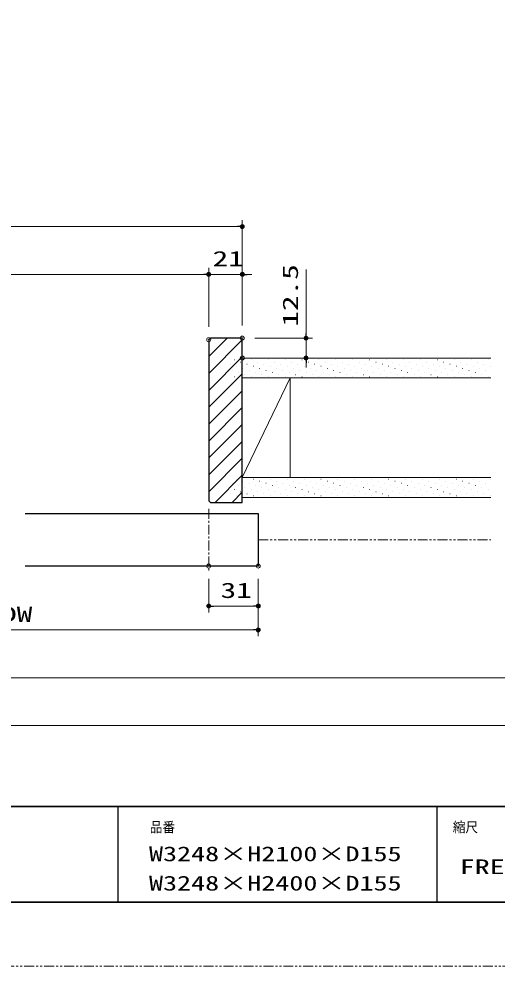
# Model space of a CAD drawing. Units: millimetres, scale not verified. Extents: x -1306 to 1306, y -607 to 607.
# Drawn here: x -285 to 15, y -594 to 0 of the extents above; entities that cross this region are included whole.
import ezdxf
from ezdxf.enums import TextEntityAlignment as Align

# ---------------------------------------------------------------- set-up
doc = ezdxf.new("R2010")
doc.units = ezdxf.units.MM
doc.header["$LTSCALE"] = 5
doc.header["$PDMODE"] = 32
doc.header["$PDSIZE"] = 2.5
doc.linetypes.add('USER1', pattern=[2.5, 1.25, -0.25, 0.25, -0.25, 0.25, -0.25])
doc.linetypes.add('USER3', pattern=[2, 1.25, -0.25, 0.25, -0.25])
for name, color, linetype, lineweight in [('0-1_線(黄)', 2, 'Continuous', 15), ('0-3_陰線', 4, 'USER1', 9), ('0-8_二点鎖線', 4, 'USER1', 9), ('0-C_中心線', 3, 'USER3', 9), ('0-D_線(白)', 7, 'Continuous', 30), ('1-1_寸法線', 3, 'Continuous', 13), ('1-2_ハッチング', 6, 'Continuous', 9), ('1-4_DEFPOINTS', 7, 'Continuous', 5), ('1-5_0', 3, 'Continuous', 25), ('1-7_図面枠', 7, 'Continuous', 35)]:
    doc.layers.add(name, color=color, linetype=linetype, lineweight=lineweight)
doc.styles.add('ＭＳ ゴシック', font='')
doc.styles.get('ＭＳ ゴシック').set_extended_font_data('MS Gothic')

# ---------------------------------------------------------------- blocks, each defined once
blk = doc.blocks.new('_DOT')
at = {"layer": '1-5_0'}
blk.add_line((-2.5, 0), (-5, 0), dxfattribs=at)
for points in [[(0, 0), (-2.5, 0), (-2.48, 0.313)], [(0, 0), (-2.48, -0.313), (-2.5, 0)], [(0, 0), (-2.48, 0.313), (-2.421, 0.622)], [(0, 0), (-2.421, -0.622), (-2.48, -0.313)], [(0, 0), (-2.421, 0.622), (-2.324, 0.92)], [(0, 0), (-2.324, -0.92), (-2.421, -0.622)], [(0, 0), (-2.324, 0.92), (-2.191, 1.204)], [(0, 0), (-2.191, -1.204), (-2.324, -0.92)], [(0, 0), (-2.191, 1.204), (-2.023, 1.469)], [(0, 0), (-2.023, -1.469), (-2.191, -1.204)], [(0, 0), (-2.023, 1.469), (-1.822, 1.711)], [(0, 0), (-1.822, -1.711), (-2.023, -1.469)], [(0, 0), (-1.822, 1.711), (-1.594, 1.926)], [(0, 0), (-1.594, -1.926), (-1.822, -1.711)], [(0, 0), (-1.594, 1.926), (-1.34, 2.111)], [(0, 0), (-1.34, -2.111), (-1.594, -1.926)], [(0, 0), (-1.34, 2.111), (-1.064, 2.262)], [(0, 0), (-1.064, -2.262), (-1.34, -2.111)], [(0, 0), (-1.064, 2.262), (-0.773, 2.378)], [(0, 0), (-0.773, -2.378), (-1.064, -2.262)], [(0, 0), (-0.773, 2.378), (-0.468, 2.456)], [(0, 0), (-0.468, -2.456), (-0.773, -2.378)], [(0, 0), (-0.468, 2.456), (-0.157, 2.495)], [(0, 0), (-0.157, -2.495), (-0.468, -2.456)], [(0, 0), (-0.157, 2.495), (0.157, 2.495)], [(0, 0), (0.157, -2.495), (-0.157, -2.495)], [(0, 0), (0.157, 2.495), (0.468, 2.456)], [(0, 0), (0.468, 2.456), (0.773, 2.378)], [(0, 0), (0.773, 2.378), (1.064, 2.262)], [(0, 0), (1.064, 2.262), (1.34, 2.111)], [(0, 0), (1.34, 2.111), (1.594, 1.926)], [(0, 0), (1.594, 1.926), (1.822, 1.711)], [(0, 0), (1.822, 1.711), (2.023, 1.469)], [(0, 0), (2.023, 1.469), (2.191, 1.204)], [(0, 0), (2.191, 1.204), (2.324, 0.92)], [(0, 0), (2.324, 0.92), (2.421, 0.622)], [(0, 0), (2.421, 0.622), (2.48, 0.313)], [(0, 0), (2.48, 0.313), (2.5, 0)], [(0, 0), (0.468, -2.456), (0.157, -2.495)], [(0, 0), (0.773, -2.378), (0.468, -2.456)], [(0, 0), (1.064, -2.262), (0.773, -2.378)], [(0, 0), (1.34, -2.111), (1.064, -2.262)], [(0, 0), (1.594, -1.926), (1.34, -2.111)], [(0, 0), (1.822, -1.711), (1.594, -1.926)], [(0, 0), (2.023, -1.469), (1.822, -1.711)], [(0, 0), (2.191, -1.204), (2.023, -1.469)], [(0, 0), (2.324, -0.92), (2.191, -1.204)], [(0, 0), (2.421, -0.622), (2.324, -0.92)], [(0, 0), (2.48, -0.313), (2.421, -0.622)], [(0, 0), (2.5, 0), (2.48, -0.313)]]:
    blk.add_solid(points, dxfattribs=at)

msp = doc.modelspace()

# ---------------------------------------------------------------- linework, layer by layer
at = {"layer": '0-1_線(黄)'}
for p, q in [((-145.003, -212.684), (10.768, -212.684)), ((-115.003, -225.184), (-145.003, -287.684)), ((-145.003, -225.184), (10.768, -225.184)), ((-115.003, -225.184), (-115.003, -287.684)), ((-145.003, -287.684), (10.768, -287.684)), ((-145.003, -300.184), (10.768, -300.184))]:
    msp.add_line(p, q, dxfattribs=at)
at = {"layer": '0-3_陰線'}
msp.add_line((387.036, -594), (-1292.964, -594), dxfattribs=at)
at = {"layer": '0-8_二点鎖線'}
msp.add_line((-135.003, -326.684), (10.768, -326.684), dxfattribs=at)
at = {"layer": '0-C_中心線'}
msp.add_line((-166.003, -307.184), (-166.003, -347.184), dxfattribs=at)
at = {"layer": '0-D_線(白)'}
for p, q in [((-165.003, -200.184), (-166.003, -201.184)), ((-166.003, -201.184), (-166.003, -302.184)), ((-166.003, -302.184), (-165.003, -303.184)), ((-145.003, -301.184), (-144.953, -301.184)), ((-165.003, -303.184), (-145.003, -303.184)), ((-281.001, -310.184), (-135.003, -310.184)), ((-135.003, -310.184), (-135.003, -343.184)), ((-135.003, -343.184), (-281.001, -343.184))]:
    msp.add_line(p, q, dxfattribs=at)
msp.add_lwpolyline([(-145.003, -303.184), (-145.003, -200.184), (-165.003, -200.184)], dxfattribs=at)
at = {"layer": '1-1_寸法線'}
for p, q in [((-721.997, -130.184), (-148.003, -130.184)), ((-145.003, -192.184), (-145.003, -126.184)), ((-700.997, -160.184), (-169.003, -160.184)), ((-169.003, -160.184), (-172.003, -160.184)), ((-166.003, -193.184), (-166.003, -156.184)), ((-166.003, -193.184), (-166.003, -156.184)), ((-166.003, -160.184), (-145.003, -160.184)), ((-145.003, -192.184), (-145.003, -156.184)), ((-142.003, -160.184), (-139.003, -160.184)), ((-105.003, -197.184), (-105.003, -157.137)), ((-137.003, -200.184), (-101.003, -200.184)), ((-105.003, -212.684), (-105.003, -200.184)), ((-137.003, -212.684), (-101.003, -212.684)), ((-105.003, -215.684), (-105.003, -218.684)), ((-166.003, -351.184), (-166.003, -372.184)), ((-135.003, -351.184), (-135.003, -372.184)), ((-135.003, -351.184), (-135.003, -387.184)), ((-163.003, -368.184), (-138.003, -368.184)), ((-432, -383.184), (-138.003, -383.184)), ((-1000.992, -413.184), (130.993, -413.184)), ((-1021.992, -443.184), (151.993, -443.184))]:
    msp.add_line(p, q, dxfattribs=at)
at = {"layer": '1-2_ハッチング'}
for p, q in [((-166.003, -211.718), (-154.469, -200.184)), ((-166.003, -222.324), (-145.003, -201.324)), ((-166.003, -232.931), (-145.003, -211.931)), ((-152.648, -216.505), (-152.598, -216.505)), ((-149.996, -213.853), (-149.946, -213.853)), ((-148.67, -217.831), (-148.62, -217.831)), ((-146.018, -215.179), (-145.968, -215.179)), ((-144.693, -219.156), (-144.643, -219.156)), ((-142.041, -216.505), (-141.991, -216.505)), ((-139.389, -213.853), (-139.339, -213.853)), ((-138.063, -217.831), (-138.013, -217.831)), ((-135.412, -215.179), (-135.362, -215.179)), ((-134.086, -219.156), (-134.036, -219.156)), ((-131.434, -216.505), (-131.384, -216.505)), ((-128.783, -213.853), (-128.733, -213.853)), ((-127.457, -217.831), (-127.407, -217.831)), ((-124.805, -215.179), (-124.755, -215.179)), ((-123.479, -219.156), (-123.429, -219.156)), ((-120.828, -216.505), (-120.778, -216.505)), ((-118.176, -213.853), (-118.126, -213.853)), ((-116.85, -217.831), (-116.8, -217.831)), ((-114.199, -215.179), (-114.149, -215.179)), ((-112.873, -219.156), (-112.823, -219.156)), ((-110.221, -216.505), (-110.171, -216.505)), ((-107.57, -213.853), (-107.52, -213.853)), ((-106.244, -217.831), (-106.194, -217.831)), ((-103.592, -215.179), (-103.542, -215.179)), ((-102.266, -219.156), (-102.216, -219.156)), ((-99.615, -216.505), (-99.565, -216.505)), ((-96.963, -213.853), (-96.913, -213.853)), ((-95.637, -217.831), (-95.587, -217.831)), ((-92.985, -215.179), (-92.935, -215.179)), ((-91.66, -219.156), (-91.61, -219.156)), ((-89.008, -216.505), (-88.958, -216.505)), ((-86.356, -213.853), (-86.306, -213.853)), ((-85.03, -217.831), (-84.98, -217.831)), ((-82.379, -215.179), (-82.329, -215.179)), ((-81.053, -219.156), (-81.003, -219.156)), ((-78.401, -216.505), (-78.351, -216.505)), ((-75.75, -213.853), (-75.7, -213.853)), ((-74.424, -217.831), (-74.374, -217.831)), ((-71.772, -215.179), (-71.722, -215.179)), ((-70.446, -219.156), (-70.396, -219.156)), ((-67.795, -216.505), (-67.745, -216.505)), ((-65.143, -213.853), (-65.093, -213.853)), ((-63.817, -217.831), (-63.767, -217.831)), ((-61.166, -215.179), (-61.116, -215.179)), ((-59.84, -219.156), (-59.79, -219.156)), ((-57.188, -216.505), (-57.138, -216.505)), ((-54.537, -213.853), (-54.487, -213.853)), ((-53.211, -217.831), (-53.161, -217.831)), ((-50.559, -215.179), (-50.509, -215.179)), ((-49.233, -219.156), (-49.183, -219.156)), ((-46.582, -216.505), (-46.532, -216.505)), ((-43.93, -213.853), (-43.88, -213.853)), ((-42.604, -217.831), (-42.554, -217.831)), ((-39.952, -215.179), (-39.902, -215.179)), ((-38.627, -219.156), (-38.577, -219.156)), ((-35.975, -216.505), (-35.925, -216.505)), ((-33.323, -213.853), (-33.273, -213.853)), ((-31.997, -217.831), (-31.947, -217.831)), ((-29.346, -215.179), (-29.296, -215.179)), ((-28.02, -219.156), (-27.97, -219.156)), ((-25.368, -216.505), (-25.318, -216.505)), ((-22.717, -213.853), (-22.667, -213.853)), ((-21.391, -217.831), (-21.341, -217.831)), ((-18.739, -215.179), (-18.689, -215.179)), ((-17.413, -219.156), (-17.363, -219.156)), ((-14.762, -216.505), (-14.712, -216.505)), ((-12.11, -213.853), (-12.06, -213.853)), ((-10.784, -217.831), (-10.734, -217.831)), ((-8.133, -215.179), (-8.083, -215.179)), ((-6.807, -219.156), (-6.757, -219.156)), ((-4.155, -216.505), (-4.105, -216.505)), ((-1.503, -213.853), (-1.453, -213.853)), ((-0.178, -217.831), (-0.128, -217.831)), ((2.474, -215.179), (2.524, -215.179)), ((3.8, -219.156), (3.85, -219.156)), ((6.451, -216.505), (6.501, -216.505)), ((9.103, -213.853), (9.153, -213.853)), ((10.429, -217.831), (10.479, -217.831)), ((-166.003, -243.538), (-145.003, -222.538)), ((-151.322, -220.482), (-151.272, -220.482)), ((-149.996, -224.46), (-149.946, -224.46)), ((-147.344, -221.808), (-147.294, -221.808)), ((-143.367, -223.134), (-143.317, -223.134)), ((-140.715, -220.482), (-140.665, -220.482)), ((-139.389, -224.46), (-139.339, -224.46)), ((-136.738, -221.808), (-136.688, -221.808)), ((-132.76, -223.134), (-132.71, -223.134)), ((-130.109, -220.482), (-130.059, -220.482)), ((-128.783, -224.46), (-128.733, -224.46)), ((-126.131, -221.808), (-126.081, -221.808)), ((-122.154, -223.134), (-122.104, -223.134)), ((-119.502, -220.482), (-119.452, -220.482)), ((-118.176, -224.46), (-118.126, -224.46)), ((-115.524, -221.808), (-115.474, -221.808)), ((-111.547, -223.134), (-111.497, -223.134)), ((-108.895, -220.482), (-108.845, -220.482)), ((-107.57, -224.46), (-107.52, -224.46)), ((-104.918, -221.808), (-104.868, -221.808)), ((-100.94, -223.134), (-100.89, -223.134)), ((-98.289, -220.482), (-98.239, -220.482)), ((-96.963, -224.46), (-96.913, -224.46)), ((-94.311, -221.808), (-94.261, -221.808)), ((-90.334, -223.134), (-90.284, -223.134)), ((-87.682, -220.482), (-87.632, -220.482)), ((-86.356, -224.46), (-86.306, -224.46)), ((-83.705, -221.808), (-83.655, -221.808)), ((-79.727, -223.134), (-79.677, -223.134)), ((-77.076, -220.482), (-77.026, -220.482)), ((-75.75, -224.46), (-75.7, -224.46)), ((-73.098, -221.808), (-73.048, -221.808)), ((-69.121, -223.134), (-69.071, -223.134)), ((-66.469, -220.482), (-66.419, -220.482)), ((-65.143, -224.46), (-65.093, -224.46)), ((-62.491, -221.808), (-62.441, -221.808)), ((-58.514, -223.134), (-58.464, -223.134)), ((-55.862, -220.482), (-55.812, -220.482)), ((-54.537, -224.46), (-54.487, -224.46)), ((-51.885, -221.808), (-51.835, -221.808)), ((-47.907, -223.134), (-47.857, -223.134)), ((-45.256, -220.482), (-45.206, -220.482)), ((-43.93, -224.46), (-43.88, -224.46)), ((-41.278, -221.808), (-41.228, -221.808)), ((-37.301, -223.134), (-37.251, -223.134)), ((-34.649, -220.482), (-34.599, -220.482)), ((-33.323, -224.46), (-33.273, -224.46)), ((-30.672, -221.808), (-30.622, -221.808)), ((-26.694, -223.134), (-26.644, -223.134)), ((-24.043, -220.482), (-23.993, -220.482)), ((-22.717, -224.46), (-22.667, -224.46)), ((-20.065, -221.808), (-20.015, -221.808)), ((-16.088, -223.134), (-16.038, -223.134)), ((-13.436, -220.482), (-13.386, -220.482)), ((-12.11, -224.46), (-12.06, -224.46)), ((-9.458, -221.808), (-9.408, -221.808)), ((-5.481, -223.134), (-5.431, -223.134)), ((-2.829, -220.482), (-2.779, -220.482)), ((-1.503, -224.46), (-1.453, -224.46)), ((1.148, -221.808), (1.198, -221.808)), ((5.126, -223.134), (5.176, -223.134)), ((7.777, -220.482), (7.827, -220.482)), ((9.103, -224.46), (9.153, -224.46)), ((-166.003, -254.144), (-145.003, -233.144)), ((-166.003, -264.751), (-145.003, -243.751)), ((-166.003, -275.357), (-145.003, -254.357)), ((-166.003, -285.964), (-145.003, -264.964)), ((-166.003, -296.571), (-145.003, -275.571)), ((-162.01, -303.184), (-145.003, -286.177)), ((-148.67, -288.577), (-148.62, -288.577)), ((-144.693, -289.903), (-144.643, -289.903)), ((-138.063, -288.577), (-138.013, -288.577)), ((-134.086, -289.903), (-134.036, -289.903)), ((-127.457, -288.577), (-127.407, -288.577)), ((-123.479, -289.903), (-123.429, -289.903)), ((-116.85, -288.577), (-116.8, -288.577)), ((-112.873, -289.903), (-112.823, -289.903)), ((-106.244, -288.577), (-106.194, -288.577)), ((-102.266, -289.903), (-102.216, -289.903)), ((-95.637, -288.577), (-95.587, -288.577)), ((-91.66, -289.903), (-91.61, -289.903)), ((-85.03, -288.577), (-84.98, -288.577)), ((-81.053, -289.903), (-81.003, -289.903)), ((-74.424, -288.577), (-74.374, -288.577)), ((-70.446, -289.903), (-70.396, -289.903)), ((-63.817, -288.577), (-63.767, -288.577)), ((-59.84, -289.903), (-59.79, -289.903)), ((-53.211, -288.577), (-53.161, -288.577)), ((-49.233, -289.903), (-49.183, -289.903)), ((-42.604, -288.577), (-42.554, -288.577)), ((-38.627, -289.903), (-38.577, -289.903)), ((-31.997, -288.577), (-31.947, -288.577)), ((-28.02, -289.903), (-27.97, -289.903)), ((-21.391, -288.577), (-21.341, -288.577)), ((-17.413, -289.903), (-17.363, -289.903)), ((-10.784, -288.577), (-10.734, -288.577)), ((-6.807, -289.903), (-6.757, -289.903)), ((-0.178, -288.577), (-0.128, -288.577)), ((3.8, -289.903), (3.85, -289.903)), ((10.429, -288.577), (10.479, -288.577)), ((-151.403, -303.184), (-145.003, -296.784)), ((-151.322, -291.228), (-151.272, -291.228)), ((-149.996, -295.206), (-149.946, -295.206)), ((-147.344, -292.554), (-147.294, -292.554)), ((-146.018, -296.532), (-145.968, -296.532)), ((-143.367, -293.88), (-143.317, -293.88)), ((-140.715, -291.228), (-140.665, -291.228)), ((-139.389, -295.206), (-139.339, -295.206)), ((-136.738, -292.554), (-136.688, -292.554)), ((-135.412, -296.532), (-135.362, -296.532)), ((-132.76, -293.88), (-132.71, -293.88)), ((-130.109, -291.228), (-130.059, -291.228)), ((-128.783, -295.206), (-128.733, -295.206)), ((-126.131, -292.554), (-126.081, -292.554)), ((-124.805, -296.532), (-124.755, -296.532)), ((-122.154, -293.88), (-122.104, -293.88)), ((-119.502, -291.228), (-119.452, -291.228)), ((-118.176, -295.206), (-118.126, -295.206)), ((-115.524, -292.554), (-115.474, -292.554)), ((-114.199, -296.532), (-114.149, -296.532)), ((-111.547, -293.88), (-111.497, -293.88)), ((-108.895, -291.228), (-108.845, -291.228)), ((-107.57, -295.206), (-107.52, -295.206)), ((-104.918, -292.554), (-104.868, -292.554)), ((-103.592, -296.532), (-103.542, -296.532)), ((-100.94, -293.88), (-100.89, -293.88)), ((-98.289, -291.228), (-98.239, -291.228)), ((-96.963, -295.206), (-96.913, -295.206)), ((-94.311, -292.554), (-94.261, -292.554)), ((-92.985, -296.532), (-92.935, -296.532)), ((-90.334, -293.88), (-90.284, -293.88)), ((-87.682, -291.228), (-87.632, -291.228)), ((-86.356, -295.206), (-86.306, -295.206)), ((-83.705, -292.554), (-83.655, -292.554)), ((-82.379, -296.532), (-82.329, -296.532)), ((-79.727, -293.88), (-79.677, -293.88)), ((-77.076, -291.228), (-77.026, -291.228)), ((-75.75, -295.206), (-75.7, -295.206)), ((-73.098, -292.554), (-73.048, -292.554)), ((-71.772, -296.532), (-71.722, -296.532)), ((-69.121, -293.88), (-69.071, -293.88)), ((-66.469, -291.228), (-66.419, -291.228)), ((-65.143, -295.206), (-65.093, -295.206)), ((-62.491, -292.554), (-62.441, -292.554)), ((-61.166, -296.532), (-61.116, -296.532)), ((-58.514, -293.88), (-58.464, -293.88)), ((-55.862, -291.228), (-55.812, -291.228)), ((-54.537, -295.206), (-54.487, -295.206)), ((-51.885, -292.554), (-51.835, -292.554)), ((-50.559, -296.532), (-50.509, -296.532)), ((-47.907, -293.88), (-47.857, -293.88)), ((-45.256, -291.228), (-45.206, -291.228)), ((-43.93, -295.206), (-43.88, -295.206)), ((-41.278, -292.554), (-41.228, -292.554)), ((-39.952, -296.532), (-39.902, -296.532)), ((-37.301, -293.88), (-37.251, -293.88)), ((-34.649, -291.228), (-34.599, -291.228)), ((-33.323, -295.206), (-33.273, -295.206)), ((-30.672, -292.554), (-30.622, -292.554)), ((-29.346, -296.532), (-29.296, -296.532)), ((-26.694, -293.88), (-26.644, -293.88)), ((-24.043, -291.228), (-23.993, -291.228)), ((-22.717, -295.206), (-22.667, -295.206)), ((-20.065, -292.554), (-20.015, -292.554)), ((-18.739, -296.532), (-18.689, -296.532)), ((-16.088, -293.88), (-16.038, -293.88)), ((-13.436, -291.228), (-13.386, -291.228)), ((-12.11, -295.206), (-12.06, -295.206)), ((-9.458, -292.554), (-9.408, -292.554)), ((-8.133, -296.532), (-8.083, -296.532)), ((-5.481, -293.88), (-5.431, -293.88)), ((-2.829, -291.228), (-2.779, -291.228)), ((-1.503, -295.206), (-1.453, -295.206)), ((1.148, -292.554), (1.198, -292.554)), ((2.474, -296.532), (2.524, -296.532)), ((5.126, -293.88), (5.176, -293.88)), ((7.777, -291.228), (7.827, -291.228)), ((9.103, -295.206), (9.153, -295.206)), ((-152.648, -297.858), (-152.598, -297.858)), ((-148.67, -299.183), (-148.62, -299.183)), ((-142.041, -297.858), (-141.991, -297.858)), ((-138.063, -299.183), (-138.013, -299.183)), ((-131.434, -297.858), (-131.384, -297.858)), ((-127.457, -299.183), (-127.407, -299.183)), ((-120.828, -297.858), (-120.778, -297.858)), ((-116.85, -299.183), (-116.8, -299.183)), ((-110.221, -297.858), (-110.171, -297.858)), ((-106.244, -299.183), (-106.194, -299.183)), ((-99.615, -297.858), (-99.565, -297.858)), ((-95.637, -299.183), (-95.587, -299.183)), ((-89.008, -297.858), (-88.958, -297.858)), ((-85.03, -299.183), (-84.98, -299.183)), ((-78.401, -297.858), (-78.351, -297.858)), ((-74.424, -299.183), (-74.374, -299.183)), ((-67.795, -297.858), (-67.745, -297.858)), ((-63.817, -299.183), (-63.767, -299.183)), ((-57.188, -297.858), (-57.138, -297.858)), ((-53.211, -299.183), (-53.161, -299.183)), ((-46.582, -297.858), (-46.532, -297.858)), ((-42.604, -299.183), (-42.554, -299.183)), ((-35.975, -297.858), (-35.925, -297.858)), ((-31.997, -299.183), (-31.947, -299.183)), ((-25.368, -297.858), (-25.318, -297.858)), ((-21.391, -299.183), (-21.341, -299.183)), ((-14.762, -297.858), (-14.712, -297.858)), ((-10.784, -299.183), (-10.734, -299.183)), ((-4.155, -297.858), (-4.105, -297.858)), ((-0.178, -299.183), (-0.128, -299.183)), ((6.451, -297.858), (6.501, -297.858)), ((10.429, -299.183), (10.479, -299.183))]:
    msp.add_line(p, q, dxfattribs=at)
at = {"layer": '1-4_DEFPOINTS'}
for p in [(-145.003, -130.184), (-166.003, -160.184), (-145.003, -160.184), (-166.003, -201.184), (-145.003, -200.184), (-145.003, -200.184), (-145.003, -212.684), (-105.003, -212.684), (-166.003, -343.184), (-135.003, -343.184), (-135.003, -368.184), (-135.003, -383.184)]:
    msp.add_point(p, dxfattribs=at)
at = {"layer": '1-5_0', "color": 7}
for p, q in [((-222.964, -494), (-222.964, -554)), ((-22.964, -494), (-22.964, -554))]:
    msp.add_line(p, q, dxfattribs=at)
at = {"layer": '1-7_図面枠'}
msp.add_line((-1252.964, -494), (347.036, -494), dxfattribs=at)
msp.add_lwpolyline([(-1252.964, -554), (347.036, -554), (347.036, 554), (-1252.964, 554)], close=True, dxfattribs=at)

# ---------------------------------------------------------------- block references
at = {"layer": '1-1_寸法線', "xscale": 0.6, "yscale": 0.6}
for p in [(-145.003, -130.184), (-166.003, -160.184), (-166.003, -160.184), (-135.003, -368.184), (-135.003, -383.184)]:
    msp.add_blockref('_DOT', p, dxfattribs=at)
for p, rotation in [((-145.003, -160.184), 180), ((-105.003, -200.184), 270), ((-105.003, -212.684), 90), ((-166.003, -368.184), 180)]:
    msp.add_blockref('_DOT', p, dxfattribs=dict(at, rotation=rotation))

# ---------------------------------------------------------------- texts
at = {"layer": '1-1_寸法線', "style": 'ＭＳ ゴシック', "width": 1.5}
for s, p in [('21', (-163.598, -158.035)), ('31', (-158.598, -366.035)), ('DW', (-296.192, -381.035))]:
    msp.add_text(s, height=9.604, dxfattribs=at).set_placement(p, align=Align.BOTTOM_LEFT)
msp.add_text('12.5', height=9.604, rotation=90, dxfattribs=at).set_placement((-107.152, -193.042), align=Align.BOTTOM_LEFT)
at = {"layer": '1-7_図面枠', "style": 'ＭＳ ゴシック'}
for s, height, width, p in [('品番', 6.452, 0.9, (-202.964, -512.073)), ('縮尺', 6.452, 0.9, (-12.964, -512.038)), ('W3248×H2100×D155', 9.238, 1.4, (-203.459, -531.009)), ('FREE', 9.238, 1.5, (-8.664, -539.129)), ('W3248×H2400×D155', 9.238, 1.4, (-203.459, -549.415))]:
    msp.add_text(s, height=height, dxfattribs=dict(at, width=width)).set_placement(p, align=Align.BOTTOM_LEFT)

doc.saveas('drawing.dxf')
